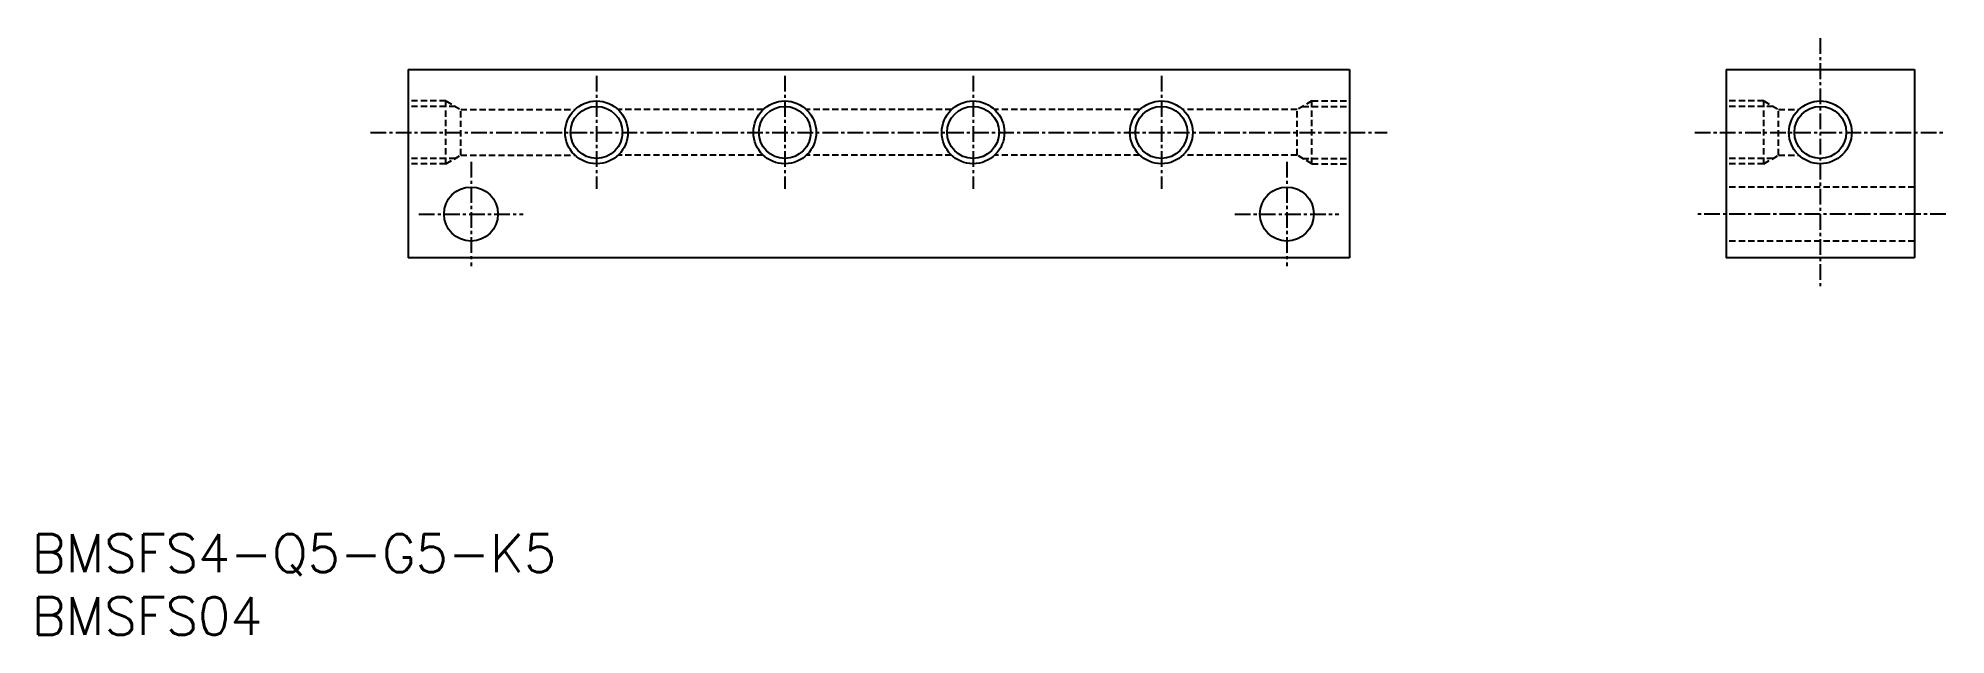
# Model space of a CAD drawing. Extents: x 1 to 153, y 0 to 47.
import ezdxf

# ---------------------------------------------------------------- set-up
doc = ezdxf.new("R2010")
doc.units = 0
doc.linetypes.add('CENTER', pattern=[2, 1.25, -0.25, 0.25, -0.25])
doc.linetypes.add('DASHED', pattern=[0.75, 0.5, -0.25])
doc.layers.get('0').update_dxf_attribs({"linetype": 'CONTINUOUS'})
doc.layers.add('CENTER', color=1, linetype='CENTER')
doc.styles.get("Standard").update_dxf_attribs({"font": 'txt.shx'})

# ---------------------------------------------------------------- blocks, each defined once
blk = doc.blocks.new('*U15')
at = {"color": 7, "linetype": 'CONTINUOUS'}
blk.add_text('BMSFS04', height=3, dxfattribs=at).set_placement((0, 0))
blk = doc.blocks.new('*U16')
at = {"color": 7, "linetype": 'CONTINUOUS'}
blk.add_text('BMSFS4-Q5-G5-K5', height=3, dxfattribs=at).set_placement((0, 5))

msp = doc.modelspace()

# ---------------------------------------------------------------- linework, layer by layer
at = {"color": 7, "linetype": 'CONTINUOUS'}
for p, q in [((30, 45), (105, 45)), ((30, 45), (30, 30)), ((105, 45), (105, 30)), ((135, 45), (135, 30)), ((135, 45), (150, 45)), ((150, 45), (150, 30)), ((105, 30), (30, 30)), ((150, 30), (135, 30))]:
    msp.add_line(p, q, dxfattribs=at)
at = {"color": 3, "linetype": 'DASHED'}
for p, q in [((33, 42.5), (30, 42.5)), ((33.75, 42.07), (30, 42.07)), ((33, 37.5), (33, 42.5)), ((33, 42.5), (34.18, 41.82)), ((34.18, 41.82), (43.28, 41.82)), ((34.18, 38.18), (34.18, 41.82)), ((58.28, 41.82), (46.72, 41.82)), ((73.28, 41.82), (61.72, 41.82)), ((88.28, 41.82), (76.72, 41.82)), ((100.82, 41.82), (91.72, 41.82)), ((102, 42.5), (100.82, 41.82)), ((100.82, 38.18), (100.82, 41.82)), ((101.25, 42.07), (105, 42.07)), ((102, 37.5), (102, 42.5)), ((102, 42.5), (105, 42.5)), ((138, 42.5), (135, 42.5)), ((138.75, 42.07), (135, 42.07)), ((138, 37.5), (138, 42.5)), ((138, 42.5), (139.18, 41.82)), ((139.18, 41.82), (140.78, 41.82)), ((139.18, 38.18), (139.18, 41.82)), ((33, 37.5), (34.18, 38.18)), ((34.18, 38.18), (43.28, 38.18)), ((58.28, 38.18), (46.72, 38.18)), ((73.28, 38.18), (61.72, 38.18)), ((88.28, 38.18), (76.72, 38.18)), ((100.82, 38.18), (91.72, 38.18)), ((102, 37.5), (100.82, 38.18)), ((138, 37.5), (139.18, 38.18)), ((139.18, 38.18), (140.78, 38.18)), ((33.75, 37.93), (30, 37.93)), ((33, 37.5), (30, 37.5)), ((101.25, 37.93), (105, 37.93)), ((102, 37.5), (105, 37.5)), ((138.75, 37.93), (135, 37.93)), ((138, 37.5), (135, 37.5)), ((150, 35.65), (135, 35.65)), ((150, 31.35), (135, 31.35))]:
    msp.add_line(p, q, dxfattribs=at)
at = {"color": 3, "linetype": 'CONTINUOUS'}
for centre in [(45, 40), (60, 40), (75, 40), (90, 40), (142.5, 40)]:
    msp.add_circle(centre, 2.5, dxfattribs=at)
at = {"color": 7, "linetype": 'CONTINUOUS'}
for centre, radius in [((45, 40), 2.07), ((60, 40), 2.07), ((75, 40), 2.07), ((90, 40), 2.07), ((142.5, 40), 2.07), ((35, 33.5), 2.15), ((100, 33.5), 2.15)]:
    msp.add_circle(centre, radius, dxfattribs=at)
at = {"layer": 'CENTER', "color": 1, "linetype": 'CENTER'}
for p, q in [((142.5, 47.5), (142.5, 27.5)), ((45, 44.5), (45, 35.5)), ((60, 44.5), (60, 35.5)), ((75, 44.5), (75, 35.5)), ((90, 44.5), (90, 35.5)), ((27, 40), (108, 40)), ((132.5, 40), (152.5, 40)), ((35, 37.65), (35, 29.35)), ((100, 37.65), (100, 29.35)), ((30.85, 33.5), (39.15, 33.5)), ((95.85, 33.5), (104.15, 33.5)), ((152.5, 33.5), (132.5, 33.5))]:
    msp.add_line(p, q, dxfattribs=at)

# ---------------------------------------------------------------- block references
at = {"color": 7, "linetype": 'CONTINUOUS'}
for name in ['*U16', '*U15']:
    msp.add_blockref(name, (0, 0), dxfattribs=at)

doc.saveas('drawing.dxf')
